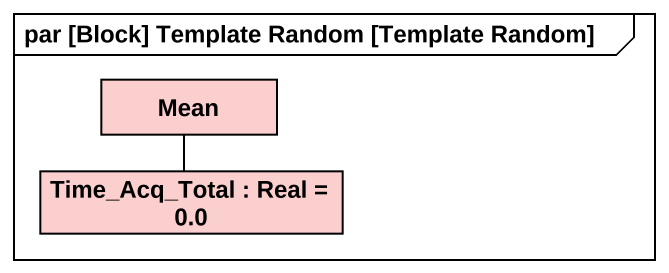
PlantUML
@startuml
mainframe par [Block] Template Random [Template Random]
rectangle Mean #FCCFCF
rectangle "Time_Acq_Total : Real = 0.0" as Time_Acq_Total #FCCFCF
Mean -- Time_Acq_Total
@enduml
